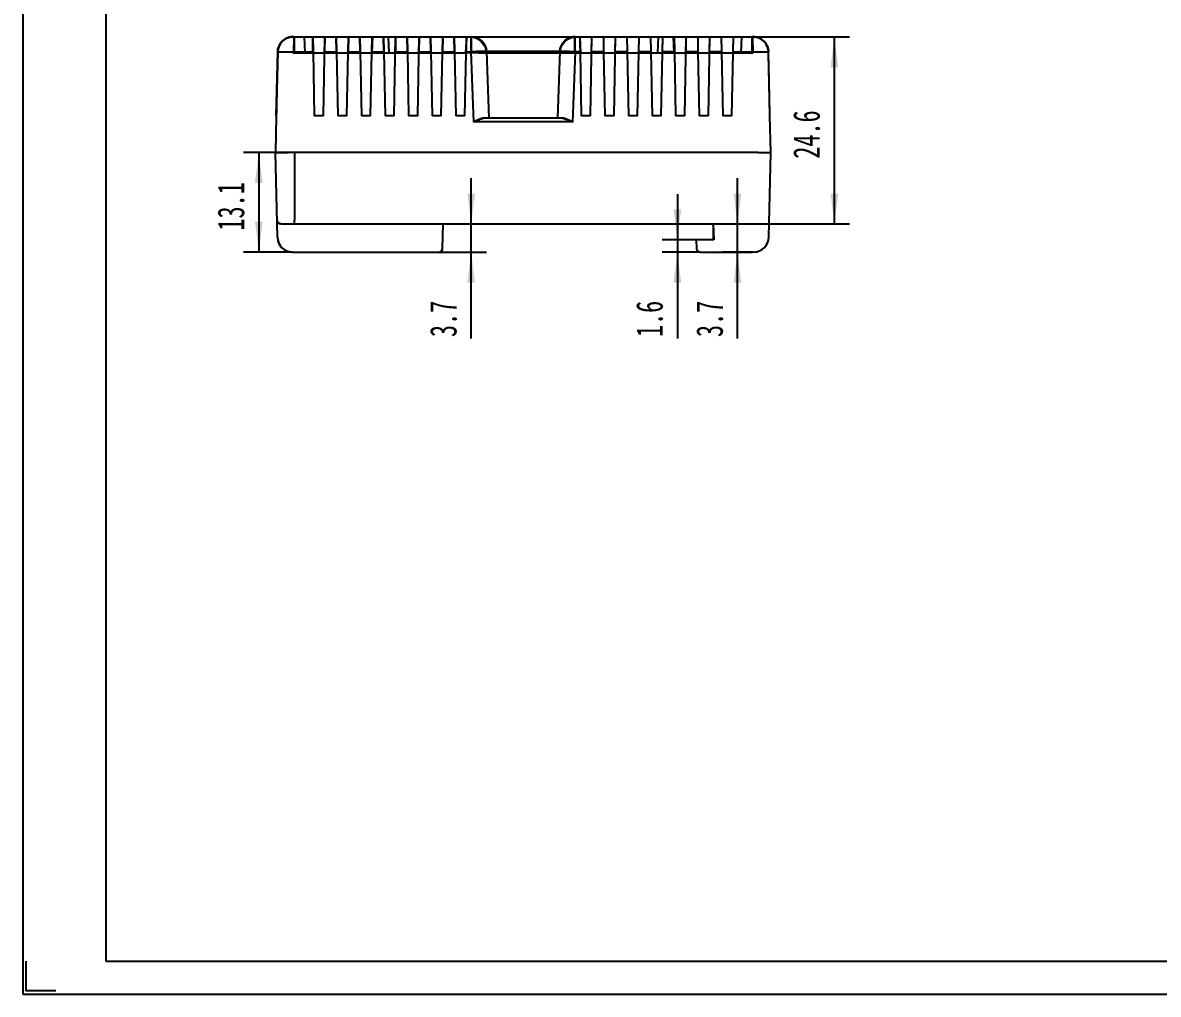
# Model space of a CAD drawing. Header units: millimetres. Extents: x 29 to 396, y -34 to 225.
# Drawn here: x 28.8 to 178.1, y -34.3 to 93.4 of the extents above; entities that cross this region are included whole.
import ezdxf

# ---------------------------------------------------------------- set-up
doc = ezdxf.new("R2010")
doc.units = ezdxf.units.MM
doc.layers.get('0').update_dxf_attribs({"lineweight": 0})
for name, color, linetype, lineweight in [('CAXA0', 7, 'Continuous', 70), ('CAXA4', 3, 'Continuous', 25), ('图框_内框线', 5, 'Continuous', 50), ('图框_外框线', 7, 'Continuous', 0), ('图框_角线', 5, 'Continuous', 140)]:
    doc.layers.add(name, color=color, linetype=linetype, lineweight=lineweight)
doc.styles.add('标准', font='', dxfattribs={"width": 0.667})
doc.styles.get('标准').set_extended_font_data('FangSong_GB2312')
doc.dimstyles.new('标准', dxfattribs={"dimtxt": 3.5, "dimasz": 4, "dimexe": 2, "dimexo": 0, "dimtad": 1, "dimdsep": 46, "dimtxsty": '标准', "dimcen": 0, "dimdle": 6, "dimazin": 2, "dimtfac": 1, "dimtdec": 3, "dimtmove": 0, "dimatfit": 3, "dimfxl": 0, "dimtolj": 1, "dimtzin": 0, "dimarcsym": 0})

# ---------------------------------------------------------------- blocks, each defined once
blk = doc.blocks.new('*CAXBLOCK67')
at = {"layer": 'CAXA0', "linetype": 'Continuous', "lineweight": 25}
for points in [[(135.53, 91.55), (136.03, 87.55), (135.03, 87.55)], [(135.53, 66.95), (136.03, 70.95), (135.03, 70.95)]]:
    blk.add_hatch(color=0, dxfattribs=at).paths.add_polyline_path(points, flags=0)
at = {"layer": 'CAXA0', "color": 0, "linetype": 'Continuous', "lineweight": 25}
for p, q in [((124.76, 91.55), (137.53, 91.55)), ((135.53, 66.95), (135.53, 91.55)), ((119.61, 66.95), (137.53, 66.95))]:
    blk.add_line(p, q, dxfattribs=at)
at = {"layer": 'CAXA0', "color": 0, "linetype": 'Continuous', "lineweight": 25, "insert": (130.11, 75.53), "char_height": 3.5, "attachment_point": 1, "rotation": 90, "style": '标准'}
blk.add_mtext('\\fFangSong_GB2312|b0|i0|p34;24.6', dxfattribs=at)
blk = doc.blocks.new('*CAXBLOCK78')
at = {"layer": 'CAXA0', "linetype": 'Continuous', "lineweight": 25}
for points in [[(87.79, 66.95), (88.29, 70.95), (87.29, 70.95)], [(87.79, 63.25), (88.29, 59.25), (87.29, 59.25)]]:
    blk.add_hatch(color=0, dxfattribs=at).paths.add_polyline_path(points, flags=0)
at = {"layer": 'CAXA0', "color": 0, "linetype": 'Continuous', "lineweight": 25}
for p, q in [((87.79, 51.9), (87.79, 72.95)), ((62.77, 66.95), (89.79, 66.95)), ((83.55, 63.25), (89.79, 63.25))]:
    blk.add_line(p, q, dxfattribs=at)
at = {"layer": 'CAXA0', "color": 0, "linetype": 'Continuous', "lineweight": 25, "insert": (82.37, 52.08), "char_height": 3.5, "attachment_point": 1, "rotation": 90, "style": '标准'}
blk.add_mtext('\\fFangSong_GB2312|b0|i0|p34;3.7', dxfattribs=at)
blk = doc.blocks.new('*CAXBLOCK89')
at = {"layer": 'CAXA0', "linetype": 'Continuous', "lineweight": 25}
for points in [[(122.79, 66.95), (123.29, 70.95), (122.29, 70.95)], [(122.79, 63.25), (123.29, 59.25), (122.29, 59.25)]]:
    blk.add_hatch(color=0, dxfattribs=at).paths.add_polyline_path(points, flags=0)
at = {"layer": 'CAXA0', "color": 0, "linetype": 'Continuous', "lineweight": 25}
for p, q in [((122.79, 51.9), (122.79, 72.95)), ((119.61, 66.95), (124.79, 66.95)), ((124.66, 63.25), (120.79, 63.25))]:
    blk.add_line(p, q, dxfattribs=at)
at = {"layer": 'CAXA0', "color": 0, "linetype": 'Continuous', "lineweight": 25, "insert": (117.37, 52.08), "char_height": 3.5, "attachment_point": 1, "rotation": 90, "style": '标准'}
blk.add_mtext('\\fFangSong_GB2312|b0|i0|p34;3.7', dxfattribs=at)
blk = doc.blocks.new('*CAXBLOCK910')
at = {"layer": 'CAXA0', "linetype": 'Continuous', "lineweight": 25}
for points in [[(114.89, 64.85), (114.39, 68.85), (115.39, 68.85)], [(114.89, 63.25), (114.39, 59.25), (115.39, 59.25)]]:
    blk.add_hatch(color=0, dxfattribs=at).paths.add_polyline_path(points, flags=0)
at = {"layer": 'CAXA0', "color": 0, "linetype": 'Continuous', "lineweight": 25}
for p, q in [((114.89, 70.85), (114.89, 51.9)), ((117.87, 64.85), (112.89, 64.85)), ((117.9, 63.25), (112.89, 63.25))]:
    blk.add_line(p, q, dxfattribs=at)
at = {"layer": 'CAXA0', "color": 0, "linetype": 'Continuous', "lineweight": 25, "insert": (109.47, 52.08), "char_height": 3.5, "attachment_point": 1, "rotation": 90, "style": '标准'}
blk.add_mtext('\\fFangSong_GB2312|b0|i0|p34;1.6', dxfattribs=at)
blk = doc.blocks.new('*CAXBLOCK1011')
at = {"layer": 'CAXA0', "linetype": 'Continuous', "lineweight": 25}
for points in [[(59.88, 76.35), (59.38, 72.35), (60.38, 72.35)], [(59.88, 63.25), (59.38, 67.25), (60.38, 67.25)]]:
    blk.add_hatch(color=0, dxfattribs=at).paths.add_polyline_path(points, flags=0)
at = {"layer": 'CAXA0', "color": 0, "linetype": 'Continuous', "lineweight": 25}
for p, q in [((63.71, 76.35), (57.88, 76.35)), ((59.88, 76.35), (59.88, 63.25)), ((64.32, 63.25), (57.88, 63.25))]:
    blk.add_line(p, q, dxfattribs=at)
at = {"layer": 'CAXA0', "color": 0, "linetype": 'Continuous', "lineweight": 25, "insert": (54.46, 66.08), "char_height": 3.5, "attachment_point": 1, "rotation": 90, "style": '标准'}
blk.add_mtext('\\fFangSong_GB2312|b0|i0|p34;13.1', dxfattribs=at)

msp = doc.modelspace()

# ---------------------------------------------------------------- linework, layer by layer
at = {"color": 0, "linetype": 'Continuous', "lineweight": 25}
for p, q in [((64.364, 91.55), (63.853, 91.483)), ((64.464, 91.55), (64.264, 91.547)), ((64.464, 91.55), (64.364, 91.55)), ((64.464, 91.55), (64.423, 89.45)), ((64.464, 91.55), (124.764, 91.55)), ((64.564, 89.595), (64.564, 91.55)), ((65.964, 89.45), (65.864, 91.55)), ((66.964, 91.55), (67.001, 89.595)), ((68.364, 81.15), (68.564, 91.547)), ((68.564, 91.55), (68.526, 89.595)), ((70.064, 91.55), (70.101, 89.595)), ((70.101, 89.595), (70.064, 91.55)), ((71.464, 81.15), (71.664, 91.547)), ((71.664, 91.55), (71.626, 89.595)), ((73.164, 91.55), (73.201, 89.595)), ((73.201, 89.595), (73.164, 91.55)), ((74.564, 81.15), (74.764, 91.547)), ((74.764, 91.55), (74.726, 89.595)), ((74.764, 89.45), (74.864, 91.55)), ((76.264, 91.55), (76.301, 89.595)), ((76.301, 89.595), (76.264, 91.55)), ((76.864, 91.55), (76.964, 89.45)), ((77.664, 81.15), (77.864, 91.547)), ((77.864, 91.55), (77.826, 89.595)), ((79.364, 91.55), (79.401, 89.595)), ((79.401, 89.595), (79.364, 91.55)), ((80.764, 81.15), (80.964, 91.547)), ((80.964, 91.55), (80.926, 89.595)), ((82.464, 91.55), (82.501, 89.595)), ((82.501, 89.595), (82.464, 91.55)), ((83.864, 81.15), (84.064, 91.547)), ((84.064, 91.55), (84.026, 89.595)), ((85.564, 91.55), (85.601, 89.595)), ((85.601, 89.595), (85.564, 91.55)), ((86.964, 81.15), (87.164, 91.547)), ((87.164, 91.55), (87.064, 89.45)), ((88.502, 91.417), (88.489, 91.422)), ((100.739, 91.422), (100.725, 91.417)), ((100.935, 91.485), (101.44, 91.55)), ((102.064, 91.55), (102.164, 89.45)), ((102.064, 91.55), (102.101, 89.595)), ((103.464, 81.15), (103.664, 91.547)), ((103.626, 89.595), (103.664, 91.55)), ((105.164, 91.55), (105.201, 89.595)), ((105.164, 91.55), (105.201, 89.595)), ((106.564, 81.15), (106.764, 91.547)), ((106.726, 89.595), (106.764, 91.55)), ((108.264, 91.55), (108.301, 89.595)), ((108.264, 91.55), (108.301, 89.595)), ((109.664, 81.15), (109.864, 91.547)), ((109.826, 89.595), (109.864, 91.55)), ((111.364, 91.55), (111.401, 89.595)), ((111.364, 91.55), (111.401, 89.595)), ((112.364, 91.55), (112.264, 89.45)), ((112.764, 81.15), (112.964, 91.547)), ((112.926, 89.595), (112.964, 91.55)), ((114.464, 89.45), (114.364, 91.55)), ((114.464, 91.55), (114.501, 89.595)), ((114.464, 91.55), (114.501, 89.595)), ((115.864, 81.15), (116.064, 91.547)), ((116.026, 89.595), (116.064, 91.55)), ((117.564, 91.55), (117.601, 89.595)), ((117.564, 91.55), (117.601, 89.595)), ((118.964, 81.15), (119.164, 91.547)), ((119.126, 89.595), (119.164, 91.55)), ((120.664, 91.55), (120.701, 89.595)), ((120.664, 91.55), (120.701, 89.595)), ((122.064, 81.15), (122.264, 91.547)), ((123.264, 89.45), (123.364, 91.55)), ((124.664, 91.55), (124.664, 89.595)), ((124.864, 91.55), (124.764, 91.55)), ((124.764, 91.55), (124.963, 91.547)), ((124.764, 91.55), (124.804, 89.45)), ((62.173, 81.15), (62.365, 89.61)), ((62.173, 81.15), (62.365, 89.61)), ((62.173, 81.15), (62.365, 89.61)), ((62.173, 81.15), (62.364, 89.605)), ((62.173, 81.15), (62.364, 89.605)), ((62.173, 81.15), (62.364, 89.605)), ((62.364, 89.595), (62.173, 81.15)), ((62.442, 90.105), (62.364, 89.595)), ((62.364, 89.595), (67.001, 89.595)), ((67.001, 89.595), (67.164, 81.15)), ((68.526, 89.595), (70.101, 89.595)), ((70.101, 89.595), (70.264, 81.15)), ((71.626, 89.595), (73.201, 89.595)), ((73.201, 89.595), (73.364, 81.15)), ((74.726, 89.595), (76.301, 89.595)), ((76.301, 89.595), (76.464, 81.15)), ((77.826, 89.595), (79.401, 89.595)), ((79.401, 89.595), (79.564, 81.15)), ((80.926, 89.595), (82.501, 89.595)), ((82.501, 89.595), (82.664, 81.15)), ((84.026, 89.595), (85.601, 89.595)), ((85.601, 89.595), (85.764, 81.15)), ((87.126, 89.595), (87.807, 89.595)), ((88.132, 80.353), (87.787, 89.595)), ((89.174, 90.991), (89.493, 90.593)), ((89.786, 89.624), (90.114, 80.85)), ((99.442, 89.624), (89.786, 89.624)), ((99.442, 89.624), (99.114, 80.85)), ((101.44, 89.595), (101.095, 80.353)), ((102.101, 89.595), (101.42, 89.595)), ((102.101, 89.595), (102.264, 81.15)), ((105.201, 89.595), (103.626, 89.595)), ((105.201, 89.595), (105.364, 81.15)), ((108.301, 89.595), (106.726, 89.595)), ((108.301, 89.595), (108.464, 81.15)), ((111.401, 89.595), (109.826, 89.595)), ((111.401, 89.595), (111.564, 81.15)), ((114.501, 89.595), (112.926, 89.595)), ((114.501, 89.595), (114.664, 81.15)), ((117.601, 89.595), (116.026, 89.595)), ((117.601, 89.595), (117.764, 81.15)), ((120.701, 89.595), (119.126, 89.595)), ((120.701, 89.595), (120.864, 81.15)), ((122.226, 89.595), (126.863, 89.595)), ((126.863, 89.595), (126.785, 90.105)), ((127.055, 81.15), (126.863, 89.61)), ((127.055, 81.15), (126.863, 89.605)), ((127.055, 81.15), (126.863, 89.595)), ((64.362, 89.45), (87.123, 89.45)), ((88.814, 89.45), (87.123, 89.45)), ((88.814, 89.45), (124.865, 89.45)), ((62.173, 81.15), (62.064, 76.35)), ((68.364, 81.15), (67.164, 81.15)), ((71.464, 81.15), (70.264, 81.15)), ((74.564, 81.15), (73.364, 81.15)), ((77.664, 81.15), (76.464, 81.15)), ((80.764, 81.15), (79.564, 81.15)), ((83.864, 81.15), (82.664, 81.15)), ((86.964, 81.15), (85.764, 81.15)), ((90.114, 80.85), (89.423, 80.85)), ((99.114, 80.85), (90.114, 80.85)), ((99.804, 80.85), (99.114, 80.85)), ((103.464, 81.15), (102.264, 81.15)), ((106.564, 81.15), (105.364, 81.15)), ((109.664, 81.15), (108.464, 81.15)), ((112.764, 81.15), (111.564, 81.15)), ((115.864, 81.15), (114.664, 81.15)), ((118.964, 81.15), (117.764, 81.15)), ((122.064, 81.15), (120.864, 81.15)), ((127.164, 76.35), (127.055, 81.15)), ((101.095, 80.361), (88.132, 80.361)), ((62.319, 65.204), (62.064, 76.35)), ((62.064, 76.35), (63.714, 76.35)), ((125.514, 76.35), (63.714, 76.35)), ((64.573, 76.35), (64.585, 67.438)), ((125.514, 76.35), (127.164, 76.35)), ((126.908, 65.204), (127.164, 76.358)), ((64.585, 66.95), (64.585, 67.438)), ((62.768, 66.95), (119.608, 66.95)), ((84.03, 63.719), (84.104, 66.95)), ((119.608, 66.95), (119.665, 64.85)), ((117.872, 64.85), (117.372, 64.85)), ((117.372, 64.85), (117.398, 63.719)), ((119.665, 64.85), (117.872, 64.85)), ((126.83, 64.694), (126.908, 65.204)), ((64.318, 63.25), (83.55, 63.25)), ((117.898, 63.25), (117.877, 63.25)), ((117.898, 63.25), (124.66, 63.25)), ((120.042, 63.273), (120.195, 63.25)), ((124.909, 63.25), (124.66, 63.25)), ((124.909, 63.25), (125.419, 63.316))]:
    msp.add_line(p, q, dxfattribs=at)
for points in [[(63.853, 91.483), (63.377, 91.289), (62.966, 90.98), (62.647, 90.577), (62.442, 90.105)], [(87.789, 91.55), (87.792, 91.55), (87.792, 91.55), (87.787, 91.55)], [(87.787, 91.55), (88.292, 91.485), (88.765, 91.294), (89.174, 90.991)], [(89.107, 91.052), (88.925, 91.194), (88.723, 91.316), (88.502, 91.417)], [(99.442, 89.624), (99.526, 90.129), (99.734, 90.593), (100.053, 90.991), (100.462, 91.294), (100.935, 91.485)], [(100.725, 91.417), (100.504, 91.316), (100.301, 91.193), (100.119, 91.051)], [(101.44, 91.55), (101.435, 91.55), (101.435, 91.55), (101.438, 91.55)], [(126.785, 90.105), (126.58, 90.577), (126.261, 90.98), (125.85, 91.289), (125.374, 91.483), (124.864, 91.55)], [(89.786, 89.624), (89.751, 89.94), (89.652, 90.272), (89.484, 90.607)], [(89.493, 90.593), (89.701, 90.129), (89.785, 89.624)], [(99.748, 90.615), (99.577, 90.278), (99.477, 89.942), (99.442, 89.624)], [(62.319, 65.204), (62.397, 64.694), (62.602, 64.222), (62.921, 63.819), (63.332, 63.51), (63.808, 63.316), (64.318, 63.25)], [(62.319, 65.204), (62.372, 64.783), (62.523, 64.368)], [(62.523, 64.368), (62.767, 63.988), (63.092, 63.67), (63.478, 63.435), (63.897, 63.294), (64.318, 63.25)], [(125.419, 63.316), (125.895, 63.51), (126.306, 63.819), (126.625, 64.222), (126.83, 64.694)], [(83.53, 63.25), (83.683, 63.274), (83.821, 63.343), (83.931, 63.45), (84.003, 63.587), (84.03, 63.738)]]:
    msp.add_lwpolyline(points, dxfattribs=at)
for centre, radius, start, end in [((64.364, 89.55), 2, 90.00004, 178.69999), ((87.787, 89.55), 2, 2.1409, 90), ((101.44, 89.55), 2, 90, 177.8591), ((124.864, 89.55), 2, 1.30002, 90.00002), ((3858.901, -0.778), 3797.613, 178.636143, 178.763832), ((3858.79, -0.778), 3797.502, 178.636146, 178.763802), ((-3669.674, -0.778), 3797.613, 1.236168, 1.363857), ((-3669.563, -0.778), 3797.502, 1.236198, 1.363854), ((62.768, 67.45), 0.5, 181.31189, 270), ((64.318, 65.25), 2, 181.31189, 270), ((124.909, 65.25), 2, 270.00066, 358.68898), ((83.55, 63.73), 0.48, 270, 358.68846), ((117.897, 63.75), 0.5, 181.31154, 270), ((117.877, 63.73), 0.48, 181.31154, 270)]:
    msp.add_arc(centre, radius, start, end, dxfattribs=at)
for points, knots in [([(62.364, 89.605), (62.369, 89.819), (62.451, 90.254), (62.778, 90.819), (63.248, 91.245), (63.797, 91.499), (64.188, 91.552), (64.378, 91.55)], [0, 0, 0, 0, 0.641042, 1.2995305, 1.9250083, 2.5155639, 3.087885, 3.087885, 3.087885, 3.087885]), ([(62.364, 89.605), (62.369, 89.819), (62.451, 90.254), (62.778, 90.819), (63.248, 91.245), (63.797, 91.499), (64.188, 91.552), (64.378, 91.55)], [0, 0, 0, 0, 0.641042, 1.2995305, 1.9250083, 2.5155639, 3.087885, 3.087885, 3.087885, 3.087885]), ([(62.364, 89.605), (62.369, 89.819), (62.451, 90.254), (62.778, 90.819), (63.248, 91.245), (63.797, 91.499), (64.188, 91.552), (64.378, 91.55)], [0, 0, 0, 0, 0.641042, 1.2995305, 1.9250083, 2.5155639, 3.087885, 3.087885, 3.087885, 3.087885]), ([(64.264, 91.547), (64.093, 91.534), (63.765, 91.478), (63.328, 91.273), (62.967, 91.004), (62.705, 90.686), (62.517, 90.345), (62.399, 89.987), (62.368, 89.734), (62.364, 89.608)], [0, 0, 0, 0, 0.5123255, 0.988197, 1.4342621, 1.8510833, 2.214476, 2.5979818, 2.9743794, 2.9743794, 2.9743794, 2.9743794]), ([(64.264, 91.547), (64.093, 91.534), (63.765, 91.478), (63.328, 91.273), (62.967, 91.004), (62.705, 90.686), (62.517, 90.345), (62.399, 89.987), (62.368, 89.734), (62.364, 89.608)], [0, 0, 0, 0, 0.5123255, 0.988197, 1.4342621, 1.8510833, 2.214476, 2.5979818, 2.9743794, 2.9743794, 2.9743794, 2.9743794]), ([(64.264, 91.547), (64.093, 91.534), (63.765, 91.478), (63.328, 91.273), (62.967, 91.004), (62.705, 90.686), (62.517, 90.345), (62.399, 89.987), (62.368, 89.734), (62.364, 89.608)], [0, 0, 0, 0, 0.5123255, 0.988197, 1.4342621, 1.8510833, 2.214476, 2.5979818, 2.9743794, 2.9743794, 2.9743794, 2.9743794]), ([(67.001, 89.595), (66.999, 89.722), (66.994, 89.983), (66.986, 90.368), (66.978, 90.736), (66.972, 91.054), (66.967, 91.303), (66.965, 91.46), (66.964, 91.532), (66.964, 91.55)], [0, 0, 0, 0, 0.3804066, 0.7825811, 1.1557138, 1.4847413, 1.7383043, 1.9019328, 1.95499, 1.95499, 1.95499, 1.95499]), ([(87.164, 91.55), (87.163, 91.532), (87.162, 91.459), (87.16, 91.302), (87.155, 91.053), (87.149, 90.734), (87.141, 90.366), (87.133, 89.982), (87.128, 89.721), (87.126, 89.595)], [0, 0, 0, 0, 0.0533801, 0.2176746, 0.4721201, 0.8015136, 1.1742069, 1.5756932, 1.9549893, 1.9549893, 1.9549893, 1.9549893]), ([(87.807, 89.595), (87.806, 89.739), (87.804, 90.036), (87.801, 90.479), (87.798, 90.893), (87.793, 91.225), (87.792, 91.434), (87.788, 91.527), (87.787, 91.55)], [0, 0, 0, 0, 0.4320262, 0.8901883, 1.3285869, 1.6762469, 1.8864745, 1.9547801, 1.9547801, 1.9547801, 1.9547801]), ([(87.787, 91.55), (87.789, 91.532), (87.795, 91.454), (87.796, 91.27), (87.802, 90.966), (87.804, 90.56), (87.806, 90.102), (87.807, 89.781), (87.807, 89.624)], [0, 0, 0, 0, 0.0543474, 0.2350598, 0.5512595, 0.9648249, 1.4546162, 1.925582, 1.925582, 1.925582, 1.925582]), ([(87.787, 91.55), (87.943, 91.552), (88.27, 91.512), (88.746, 91.329), (89.18, 91.02), (89.518, 90.596), (89.728, 90.12), (89.782, 89.783), (89.786, 89.624)], [0, 0, 0, 0, 0.4683148, 0.9745051, 1.5165536, 2.0469113, 2.5817643, 3.0585437, 3.0585437, 3.0585437, 3.0585437]), ([(101.44, 91.55), (101.284, 91.552), (100.957, 91.512), (100.481, 91.329), (100.047, 91.02), (99.709, 90.596), (99.5, 90.12), (99.445, 89.783), (99.442, 89.624)], [0, 0, 0, 0, 0.4683147, 0.9745051, 1.5165536, 2.0469113, 2.5817642, 3.0585437, 3.0585437, 3.0585437, 3.0585437]), ([(101.42, 89.595), (101.421, 89.739), (101.423, 90.036), (101.426, 90.479), (101.429, 90.893), (101.434, 91.225), (101.435, 91.434), (101.439, 91.527), (101.44, 91.55)], [0, 0, 0, 0, 0.4320262, 0.8901883, 1.3285869, 1.6762469, 1.8864745, 1.9547801, 1.9547801, 1.9547801, 1.9547801]), ([(101.44, 91.55), (101.438, 91.532), (101.432, 91.454), (101.431, 91.27), (101.425, 90.966), (101.423, 90.56), (101.421, 90.102), (101.42, 89.781), (101.42, 89.624)], [0, 0, 0, 0, 0.0543474, 0.2350598, 0.5512595, 0.9648249, 1.4546162, 1.925582, 1.925582, 1.925582, 1.925582]), ([(102.064, 91.55), (102.064, 91.532), (102.065, 91.459), (102.067, 91.302), (102.072, 91.053), (102.078, 90.734), (102.086, 90.366), (102.094, 89.982), (102.099, 89.721), (102.101, 89.595)], [0, 0, 0, 0, 0.0533801, 0.2176746, 0.4721201, 0.8015136, 1.1742069, 1.5756932, 1.9549893, 1.9549893, 1.9549893, 1.9549893]), ([(122.226, 89.595), (122.228, 89.722), (122.233, 89.983), (122.241, 90.368), (122.249, 90.736), (122.255, 91.054), (122.26, 91.303), (122.262, 91.46), (122.263, 91.532), (122.264, 91.55)], [0, 0, 0, 0, 0.3804066, 0.7825811, 1.1557138, 1.4847413, 1.7383043, 1.9019328, 1.95499, 1.95499, 1.95499, 1.95499]), ([(126.863, 89.605), (126.858, 89.819), (126.776, 90.254), (126.45, 90.819), (125.979, 91.245), (125.43, 91.499), (125.04, 91.552), (124.849, 91.55)], [0, 0, 0, 0, 0.641042, 1.2995305, 1.9250083, 2.5155639, 3.087885, 3.087885, 3.087885, 3.087885]), ([(124.963, 91.547), (125.134, 91.534), (125.462, 91.478), (125.899, 91.273), (126.26, 91.004), (126.522, 90.686), (126.711, 90.345), (126.828, 89.987), (126.86, 89.734), (126.863, 89.608)], [0, 0, 0, 0, 0.5123255, 0.988197, 1.4342621, 1.8510833, 2.214476, 2.5979818, 2.9743794, 2.9743794, 2.9743794, 2.9743794]), ([(87.787, 89.595), (87.906, 89.599), (88.142, 89.608), (88.436, 89.616), (88.666, 89.622), (88.83, 89.625), (88.988, 89.628), (89.135, 89.631), (89.272, 89.633), (89.396, 89.634), (89.506, 89.634), (89.587, 89.634), (89.644, 89.633), (89.68, 89.633), (89.711, 89.632), (89.736, 89.631), (89.757, 89.63), (89.771, 89.628), (89.78, 89.627), (89.784, 89.626), (89.786, 89.625), (89.786, 89.624)], [0, 0, 0, 0, 0.3564408, 0.7098284, 0.8810976, 1.0464674, 1.2042258, 1.3526606, 1.4900601, 1.6147129, 1.7249084, 1.8189375, 1.8593567, 1.8950952, 1.9259414, 1.951685, 1.9721194, 1.9870467, 1.9963004, 1.9988008, 2.0000649, 2.0000649, 2.0000649, 2.0000649]), ([(87.807, 89.624), (87.977, 89.631), (88.301, 89.641), (88.76, 89.651), (89.156, 89.657), (89.467, 89.65), (89.67, 89.653), (89.762, 89.632), (89.786, 89.624)], [0, 0, 0, 0, 0.5107738, 0.971522, 1.3770782, 1.699002, 1.9063198, 1.9812597, 1.9812597, 1.9812597, 1.9812597]), ([(99.442, 89.624), (99.464, 89.632), (99.548, 89.651), (99.737, 89.65), (100.035, 89.657), (100.433, 89.652), (100.906, 89.642), (101.244, 89.631), (101.42, 89.624)], [0, 0, 0, 0, 0.0696987, 0.2583468, 0.5616755, 0.9685355, 1.4513047, 1.9813085, 1.9813085, 1.9813085, 1.9813085]), ([(99.442, 89.624), (99.442, 89.625), (99.443, 89.626), (99.447, 89.627), (99.456, 89.628), (99.47, 89.63), (99.491, 89.631), (99.517, 89.632), (99.547, 89.633), (99.583, 89.633), (99.64, 89.634), (99.721, 89.634), (99.831, 89.634), (99.955, 89.633), (100.092, 89.631), (100.24, 89.628), (100.397, 89.625), (100.561, 89.622), (100.791, 89.616), (101.085, 89.608), (101.321, 89.599), (101.44, 89.595)], [0, 0, 0, 0, 0.0012641, 0.0037645, 0.0130182, 0.0279454, 0.0483799, 0.0741235, 0.1049697, 0.1407082, 0.1811273, 0.2751565, 0.385352, 0.5100048, 0.6474043, 0.7958391, 0.9535974, 1.1189673, 1.2902364, 1.6436241, 2.0000649, 2.0000649, 2.0000649, 2.0000649]), ([(89.367, 80.854), (89.22, 80.823), (88.928, 80.744), (88.514, 80.574), (88.253, 80.432), (88.132, 80.353)], [0, 0, 0, 0, 0.4506298, 0.9055578, 1.3388207, 1.3388207, 1.3388207, 1.3388207]), ([(88.132, 80.361), (88.24, 80.415), (88.445, 80.518), (88.737, 80.645), (88.997, 80.747), (89.219, 80.82), (89.362, 80.85), (89.424, 80.85)], [0, 0, 0, 0, 0.3619599, 0.6864287, 0.9568368, 1.1995941, 1.3878994, 1.3878994, 1.3878994, 1.3878994]), ([(90.114, 80.85), (90.099, 80.851), (90.038, 80.856), (89.9, 80.846), (89.666, 80.844), (89.478, 80.85), (89.367, 80.854)], [0, 0, 0, 0, 0.04526569, 0.18260693, 0.41449734, 0.74680475, 0.74680475, 0.74680475, 0.74680475]), ([(99.86, 80.854), (99.749, 80.85), (99.562, 80.844), (99.328, 80.846), (99.19, 80.856), (99.129, 80.851), (99.114, 80.85)], [0, 0, 0, 0, 0.33194696, 0.56377874, 0.70134681, 0.74680822, 0.74680822, 0.74680822, 0.74680822]), ([(99.803, 80.85), (99.866, 80.85), (100.009, 80.82), (100.231, 80.746), (100.492, 80.644), (100.784, 80.517), (100.988, 80.414), (101.095, 80.361)], [0, 0, 0, 0, 0.188509, 0.4328789, 0.7044666, 1.0285162, 1.3879457, 1.3879457, 1.3879457, 1.3879457]), ([(101.095, 80.353), (100.973, 80.432), (100.712, 80.574), (100.299, 80.745), (100.007, 80.823), (99.86, 80.854)], [0, 0, 0, 0, 0.4349989, 0.8887461, 1.3388208, 1.3388208, 1.3388208, 1.3388208]), ([(62.779, 66.95), (62.73, 66.948), (62.629, 66.961), (62.49, 67.025), (62.372, 67.13), (62.29, 67.272), (62.269, 67.382), (62.268, 67.438)], [0, 0, 0, 0, 0.14708069, 0.29867023, 0.45325753, 0.6126557, 0.78188937, 0.78188937, 0.78188937, 0.78188937]), ([(119.665, 64.85), (119.659, 65.082), (119.646, 65.549), (119.627, 66.249), (119.615, 66.716), (119.608, 66.95)], [0, 0, 0, 0, 0.6987289, 1.3989919, 2.1007669, 2.1007669, 2.1007669, 2.1007669])]:
    msp.add_open_spline(points, degree=3, knots=knots, dxfattribs=at)
for points in [[(87.787, 91.55), (88.712, 91.55), (89.751, 90.549), (89.786, 89.624)], [(99.442, 89.624), (99.476, 90.549), (100.515, 91.55), (101.44, 91.55)], [(83.53, 63.25), (83.763, 63.25), (84.025, 63.505), (84.03, 63.738)]]:
    msp.add_open_spline(points, degree=3, dxfattribs=at)
at = {"layer": '图框_内框线', "color": 0, "linetype": 'Continuous', "lineweight": 25}
msp.add_lwpolyline([(39.754, -29.973), (391.475, -29.973), (391.475, 220.509), (39.754, 220.509), (39.754, -29.973)], dxfattribs=at)
at = {"layer": '图框_外框线', "color": 0, "linetype": 'Continuous', "lineweight": 25}
msp.add_lwpolyline([(28.844, -34.337), (395.839, -34.337), (395.839, 224.872), (28.844, 224.872), (28.844, -34.337)], dxfattribs=at)
at = {"layer": '图框_角线', "color": 0, "linetype": 'Continuous', "lineweight": 25}
msp.add_lwpolyline([(33.208, -33.9), (29.281, -33.9), (29.281, -29.973)], dxfattribs=at)

# ---------------------------------------------------------------- dimensions: what is measured, and where the dimension line sits
at = {"layer": 'CAXA4'}
for base, p1, p2, angle, text, picture, middle in [((135.53, 79.25), (119.608, 66.95), (124.764, 91.55), 90, '\\fFangSong_GB2312;24.6', '*CAXBLOCK67', (132.508, 79.25)), ((59.877, 69.8), (63.714, 76.35), (64.318, 63.25), 270, '\\fFangSong_GB2312;13.1', '*CAXBLOCK1011', (56.854, 69.8)), ((87.792, 54.826), (83.55, 63.25), (62.768, 66.95), 90, '\\fFangSong_GB2312;3.7', '*CAXBLOCK78', (84.769, 54.826)), ((122.787, 54.826), (124.66, 63.25), (119.608, 66.95), 90, '\\fFangSong_GB2312;3.7', '*CAXBLOCK89', (119.765, 54.826)), ((114.886, 54.826), (117.872, 64.85), (117.898, 63.25), 270, '\\fFangSong_GB2312;1.6', '*CAXBLOCK910', (111.863, 54.826))]:
    dim = msp.add_linear_dim(base=base, p1=p1, p2=p2, angle=angle, text=text, dimstyle='标准', dxfattribs=at)
    dim.commit()
    dim.dimension.update_dxf_attribs({"geometry": picture, "text_midpoint": middle})

doc.saveas('drawing.dxf')
